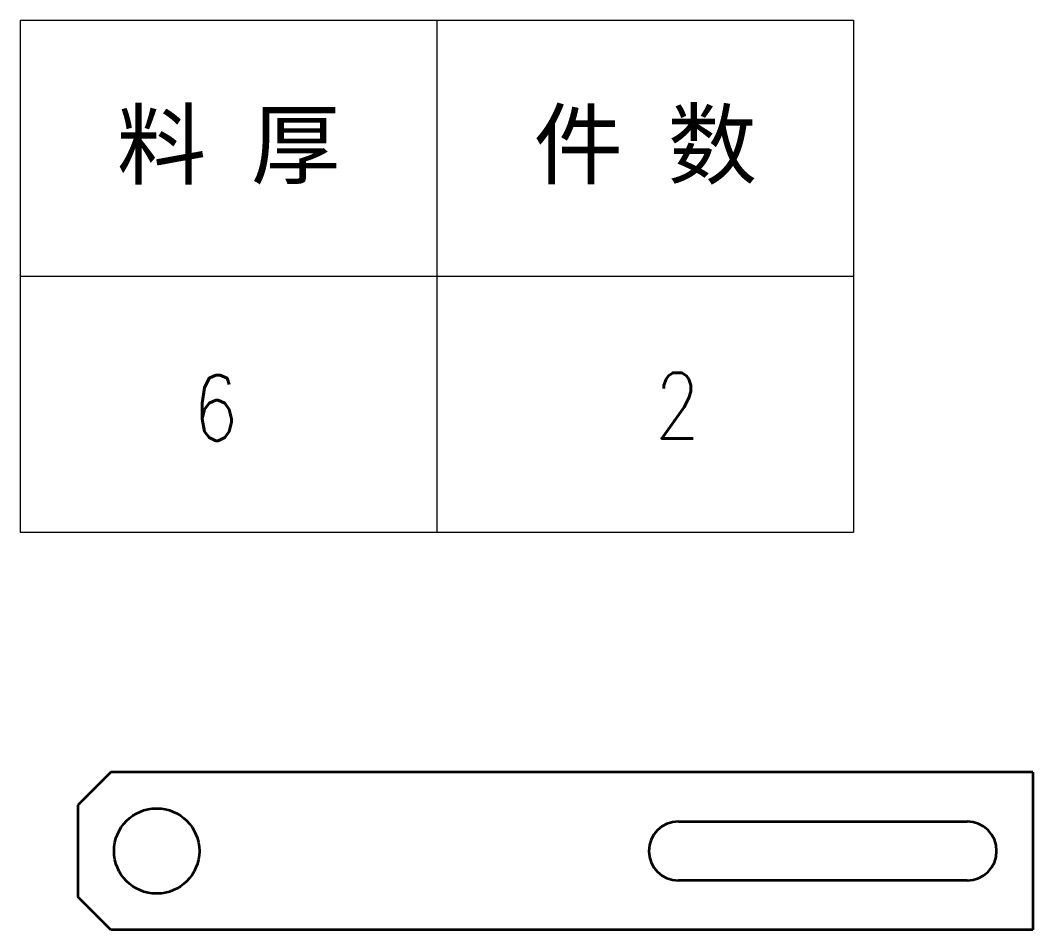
# Model space of a CAD drawing. Header units: millimetres. Extents: x -50043 to 104182, y -50696 to 36662.
# Drawn here: x -48069 to -47914.7, y 36155.6 to 36294.2 of the extents above; entities that cross this region are included whole.
import ezdxf
from ezdxf.enums import TextEntityAlignment as Align

# ---------------------------------------------------------------- set-up
doc = ezdxf.new("R2010")
doc.units = ezdxf.units.MM
doc.header["$LTSCALE"] = 0.5
doc.layers.add('标注线', color=3, linetype='Continuous', lineweight=18)
doc.layers.add('粗实线', color=7, linetype='Continuous', lineweight=35)
doc.styles.add('DIM', font='romans.shx', dxfattribs={"width": 0.8, "bigfont": 'bigfont.shx'})
doc.styles.get("Standard").update_dxf_attribs({"font": 'simplex.shx'})

# ---------------------------------------------------------------- blocks, each defined once
blk = doc.blocks.new('*T302')
at = {"color": 0, "linetype": 'ByBlock', "lineweight": -2, "transparency": 16777216}
for p, q in [((0, 0), (127, 0)), ((0, 0), (0, -78)), ((63.5, 0), (63.5, -78)), ((127, 0), (127, -78)), ((0, -39), (127, -39)), ((0, -78), (127, -78))]:
    blk.add_line(p, q, dxfattribs=at)
at = {"color": 0, "transparency": 16777216, "char_height": 10, "width": 60.5, "attachment_point": 5}
for s, insert in [('{\\fSimSun|b0|i0|c134|p2;料 厚}', (31.75, -19.5)), ('{\\fSimSun|b0|i0|c134|p2;件 数}', (95.25, -19.5))]:
    blk.add_mtext(s, dxfattribs=dict(at, insert=insert))
blk = doc.blocks.new('拆图参数')
blk.add_blockref('*T302', (-63.5, 78))
at = {"style": 'DIM', "width": 0.8}
blk.add_attdef('6', text='', height=10, dxfattribs=at).set_placement((-37.13, 18.91), align=Align.MIDDLE_LEFT)
blk.add_attdef('1', text='', height=10, dxfattribs=at).set_placement((36.65, 19.27), align=Align.MIDDLE_CENTER)

msp = doc.modelspace()

# ---------------------------------------------------------------- linework, layer by layer
at = {"layer": '粗实线', "ltscale": 0.176777}
for p, q in [((-48055.241, 36179.578), (-48060.241, 36174.578)), ((-48055.241, 36155.578), (-48060.241, 36160.578))]:
    msp.add_line(p, q, dxfattribs=at)
at = {"layer": '粗实线'}
for p, q in [((-47914.741, 36179.578), (-48055.241, 36179.578)), ((-47914.741, 36179.578), (-47914.741, 36155.578)), ((-47968.741, 36172.078), (-47924.741, 36172.078)), ((-47924.741, 36163.078), (-47968.741, 36163.078)), ((-47914.741, 36155.578), (-48055.241, 36155.578))]:
    msp.add_line(p, q, dxfattribs=at)
at = {"layer": '粗实线', "ltscale": 0.35}
msp.add_line((-48060.241, 36174.578), (-48060.241, 36160.578), dxfattribs=at)
at = {"layer": '粗实线'}
msp.add_circle((-48048.241, 36167.578), 6.5, dxfattribs=at)
for centre, start, end in [((-47968.741, 36167.578), 90, 270), ((-47924.741, 36167.578), 270, 90)]:
    msp.add_arc(centre, 4.5, start, end, dxfattribs=at)

# ---------------------------------------------------------------- block references
at = {"layer": '标注线'}
msp.add_blockref('拆图参数', (-48005.531, 36216.186), dxfattribs=at).add_auto_attribs({'1': '2', '6': '6'})

doc.saveas('drawing.dxf')
